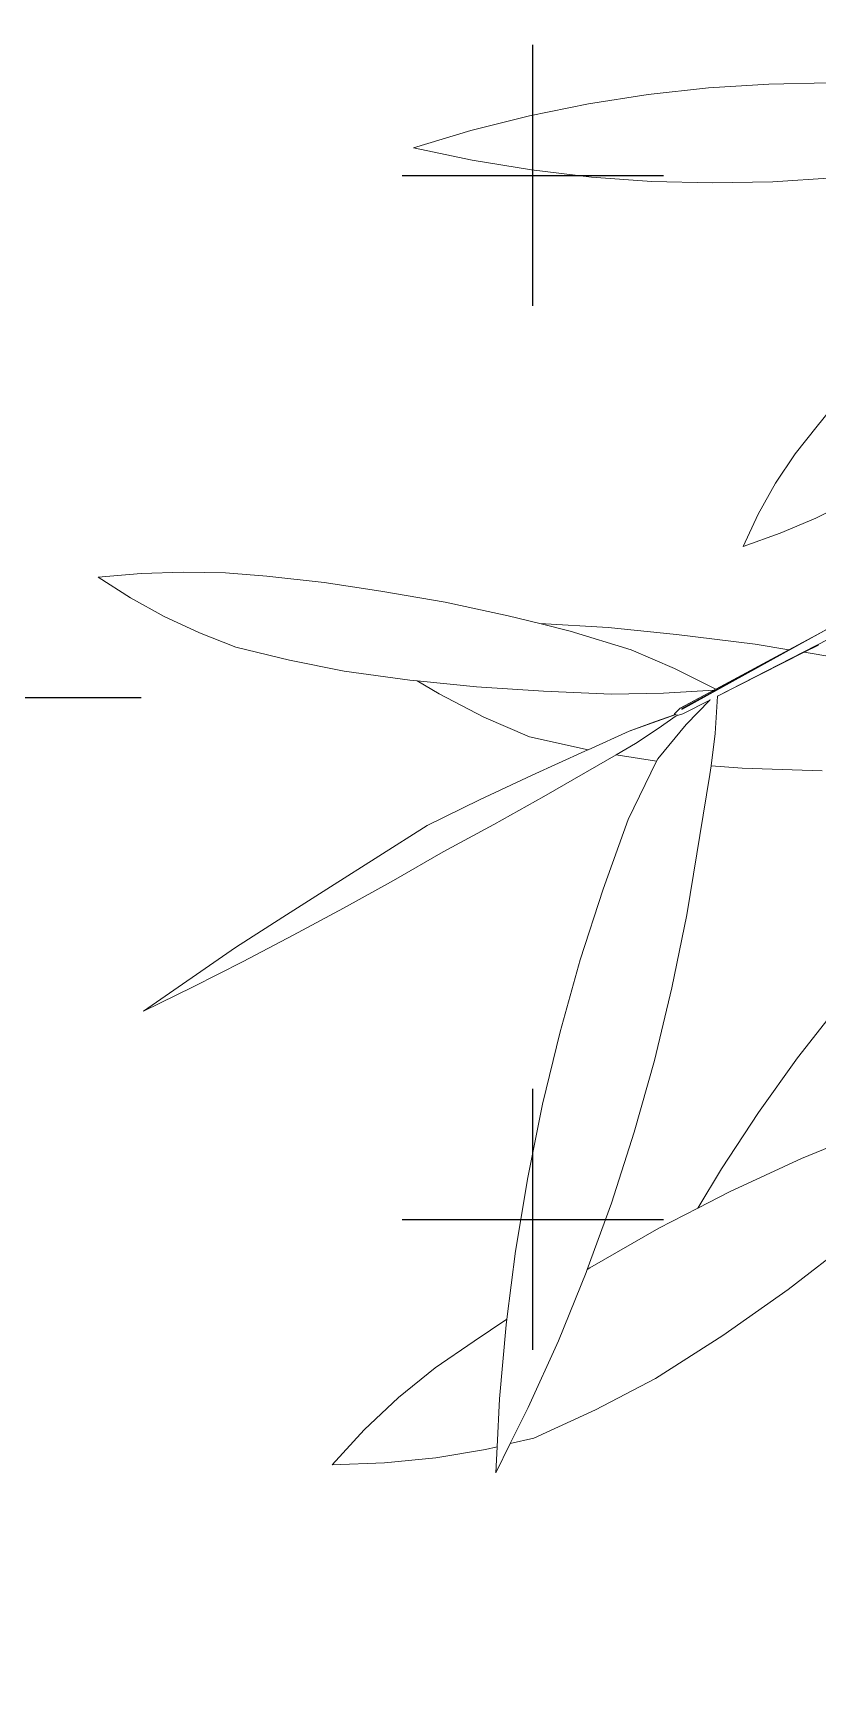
# Model space of a CAD drawing. Header units: millimetres. Extents: x 17 to 218440, y 21 to 53693.
# Drawn here: x 38529.4 to 38679.7, y 24709.8 to 25027.3 of the extents above; entities that cross this region are included whole.
import ezdxf

# ---------------------------------------------------------------- set-up
doc = ezdxf.new("R2010")
doc.units = ezdxf.units.MM
doc.header["$MEASUREMENT"] = 0
doc.layers.add('Edges', color=7, linetype='Continuous', lineweight=18)
doc.layers.add('tampak', color=7, linetype='Continuous')

# ---------------------------------------------------------------- blocks, each defined once
blk = doc.blocks.new('OUTDOOR')
at = {"layer": 'tampak', "transparency": 33554687}
h = blk.add_hatch(dxfattribs=at)
h.set_pattern_fill('CROSS', scale=400)
h.paths.add_polyline_path([(1833117.56, 62258.33), (1829017.56, 62258.33), (1829017.56, 55399.79), (1833117.56, 55399.79)])
blk = doc.blocks.new('BAMBOOPLAN')
at = {"layer": 'Edges'}
for p, q in [((-1.4264, -3.8788), (-1.2631, -3.8532)), ((-1.2631, -3.8532), (-1.0986, -3.8351)), ((-1.0986, -3.8351), (-0.9334, -3.8245)), ((-0.9334, -3.8245), (-0.7679, -3.8213)), ((-1.5882, -3.9116), (-1.4264, -3.8788)), ((-1.748, -3.9518), (-1.5882, -3.9116)), ((-1.9055, -3.9991), (-1.748, -3.9518)), ((-1.9055, -3.9991), (-1.7446, -4.0331)), ((-1.7446, -4.0331), (-1.582, -4.0598)), ((-1.582, -4.0598), (-1.4181, -4.079)), ((-1.4181, -4.079), (-1.2532, -4.0909)), ((-0.9223, -4.092), (-0.7571, -4.0814)), ((-1.2532, -4.0909), (-1.0878, -4.0952)), ((-1.0878, -4.0952), (-0.9223, -4.092)), ((-0.8008, -4.7609), (-0.7126, -4.6515)), ((-0.8607, -4.8369), (-0.8008, -4.7609)), ((-0.9145, -4.9173), (-0.8607, -4.8369)), ((-0.9621, -5.0018), (-0.9145, -4.9173)), ((-0.8047, -5.0129), (-0.7122, -4.9662)), ((-1.0034, -5.0902), (-0.9621, -5.0018)), ((-0.9018, -5.0543), (-0.8047, -5.0129)), ((-1.0733, -5.4997), (-0.2368, -5.071)), ((-1.0034, -5.0902), (-0.9018, -5.0543)), ((-2.7682, -5.174), (-2.6505, -5.164)), ((-2.6505, -5.164), (-2.5342, -5.1603)), ((-2.5342, -5.1603), (-2.4194, -5.1628)), ((-2.4194, -5.1628), (-2.3064, -5.1716)), ((-2.3064, -5.1716), (-2.1494, -5.1891)), ((-2.7682, -5.174), (-2.6796, -5.2307)), ((-2.1494, -5.1891), (-1.9947, -5.2126)), ((-1.9947, -5.2126), (-1.8188, -5.2432)), ((-2.6796, -5.2307), (-2.5872, -5.2818)), ((-1.8188, -5.2432), (-1.6461, -5.2798)), ((-2.5872, -5.2818), (-2.491, -5.327)), ((-1.6461, -5.2798), (-1.5597, -5.3015)), ((-1.5597, -5.3015), (-1.5595, -5.3015)), ((-1.5595, -5.3015), (-1.3724, -5.3117)), ((-1.5595, -5.3015), (-1.4769, -5.3224)), ((-0.7203, -5.2871), (-1.171, -5.5362)), ((-0.7203, -5.2871), (-0.8021, -5.332)), ((-2.491, -5.327), (-2.3914, -5.3664)), ((-1.4769, -5.3224), (-1.3101, -5.3732)), ((-1.3724, -5.3117), (-1.1859, -5.3315)), ((-1.1859, -5.3315), (-0.9701, -5.3576)), ((-0.8021, -5.332), (-1.1723, -5.5348)), ((-0.8781, -5.373), (-0.8021, -5.332)), ((-2.3914, -5.3664), (-2.2447, -5.4019)), ((-1.3101, -5.3732), (-1.1911, -5.4245)), ((-1.078, -5.481), (-0.8781, -5.373)), ((-1.0733, -5.4998), (-0.8363, -5.38)), ((-0.9701, -5.3576), (-0.8781, -5.373)), ((-0.8363, -5.38), (-0.7974, -5.3603)), ((-0.8363, -5.38), (-0.7557, -5.3935)), ((-2.2447, -5.4019), (-2.0947, -5.4313)), ((-2.0947, -5.4313), (-1.915, -5.456)), ((-1.1911, -5.4245), (-1.078, -5.481)), ((-1.915, -5.456), (-1.8948, -5.458)), ((-1.8948, -5.458), (-1.8351, -5.4941)), ((-1.8948, -5.458), (-1.7331, -5.4743)), ((-1.7331, -5.4743), (-1.5493, -5.4864)), ((-1.5493, -5.4864), (-1.3636, -5.4945)), ((-1.2209, -5.4921), (-1.083, -5.4837)), ((-1.0971, -5.4913), (-1.083, -5.4837)), ((-1.083, -5.4837), (-1.0804, -5.4823)), ((-1.078, -5.481), (-1.0777, -5.4811)), ((-1.8351, -5.4941), (-1.7125, -5.5576)), ((-1.3636, -5.4945), (-1.2209, -5.4921)), ((-1.1768, -5.5339), (-1.1915, -5.5487)), ((-1.1759, -5.5333), (-1.1768, -5.5339)), ((-1.1759, -5.5333), (-1.0971, -5.4913)), ((-1.1749, -5.5333), (-1.0971, -5.4913)), ((-1.1688, -5.5486), (-1.0948, -5.5107)), ((-1.1593, -5.5779), (-1.0948, -5.5107)), ((-1.0948, -5.5107), (-1.0936, -5.5094)), ((-1.0797, -5.6023), (-1.0733, -5.4998)), ((-1.0733, -5.4997), (-1.0732, -5.4988)), ((-1.0733, -5.4998), (-1.0733, -5.4997)), ((-1.7125, -5.5576), (-1.588, -5.6117)), ((-1.3151, -5.596), (-1.1873, -5.5503)), ((-1.3151, -5.596), (-1.2458, -5.57)), ((-1.2458, -5.57), (-1.1912, -5.5514)), ((-1.237, -5.6712), (-1.1593, -5.5779)), ((-1.2361, -5.589), (-1.1864, -5.5537)), ((-1.1916, -5.5491), (-1.1917, -5.5496)), ((-1.1917, -5.5496), (-1.1916, -5.5502)), ((-1.1915, -5.5487), (-1.1916, -5.5491)), ((-1.1916, -5.5502), (-1.1913, -5.551)), ((-1.1913, -5.551), (-1.1912, -5.5514)), ((-1.1912, -5.5514), (-1.1864, -5.5498)), ((-1.1688, -5.5486), (-1.1864, -5.5537)), ((-1.1864, -5.5537), (-1.1851, -5.5527)), ((-1.1841, -5.552), (-1.1834, -5.5515)), ((-1.1699, -5.5486), (-1.1698, -5.5486)), ((-1.588, -5.6117), (-1.4277, -5.6466)), ((-1.4277, -5.6466), (-1.3151, -5.596)), ((-1.2977, -5.63), (-1.2361, -5.589)), ((-1.0911, -5.6911), (-1.0797, -5.6023)), ((-1.5808, -5.7165), (-1.4369, -5.6508)), ((-1.5489, -5.7747), (-1.3504, -5.6604)), ((-1.4369, -5.6508), (-1.4277, -5.6466)), ((-1.3504, -5.6604), (-1.2977, -5.63)), ((-1.3504, -5.6604), (-1.2404, -5.6783)), ((-1.2404, -5.6783), (-1.237, -5.6712)), ((-1.7246, -5.7843), (-1.5808, -5.7165)), ((-1.3175, -5.8379), (-1.2404, -5.6783)), ((-1.1576, -6.0986), (-1.0942, -5.7149)), ((-1.0942, -5.7149), (-1.0911, -5.6911)), ((-1.0911, -5.6911), (-1.006, -5.6976)), ((-1.006, -5.6976), (-0.7875, -5.7043)), ((-1.8678, -5.8541), (-1.7246, -5.7843)), ((-1.6859, -5.8513), (-1.5489, -5.7747)), ((-1.8242, -5.9264), (-1.6859, -5.8513)), ((-1.3867, -6.0284), (-1.3175, -5.8379)), ((-2.0002, -5.9378), (-1.8678, -5.8541)), ((-2.1319, -6.0216), (-2.0002, -5.9378)), ((-1.9604, -6.0043), (-1.8242, -5.9264)), ((-2.2628, -6.1052), (-2.1319, -6.0216)), ((-2.0971, -6.0803), (-1.9604, -6.0043)), ((-1.449, -6.2221), (-1.3867, -6.0284)), ((-2.2342, -6.1543), (-2.0971, -6.0803)), ((-2.3925, -6.1885), (-2.2628, -6.1052)), ((-1.1983, -6.2989), (-1.1576, -6.0986)), ((-2.3712, -6.2261), (-2.2342, -6.1543)), ((-2.3925, -6.1885), (-2.6436, -6.3622)), ((-2.5078, -6.2954), (-2.3712, -6.2261)), ((-1.5042, -6.4185), (-1.449, -6.2221)), ((-2.6436, -6.3622), (-2.5078, -6.2954)), ((-1.2462, -6.4975), (-1.1983, -6.2989)), ((-0.8543, -6.4903), (-0.741, -6.3449)), ((-1.5521, -6.6171), (-1.5042, -6.4185)), ((-1.3014, -6.6939), (-1.2462, -6.4975)), ((-0.9617, -6.6401), (-0.8543, -6.4903)), ((-1.5928, -6.8174), (-1.5521, -6.6171)), ((-1.0627, -6.7938), (-0.9617, -6.6401)), ((-1.3637, -6.8876), (-1.3014, -6.6939)), ((-0.844, -6.766), (-0.7034, -6.7081)), ((-1.1274, -6.9016), (-1.0627, -6.7938)), ((-1.0411, -6.857), (-0.844, -6.766)), ((-1.6259, -7.019), (-1.5928, -6.8174)), ((-1.4298, -7.0697), (-1.3637, -6.8876)), ((-1.1274, -6.9016), (-1.0411, -6.857)), ((-1.2341, -6.9568), (-1.1274, -6.9016)), ((-1.4225, -7.0654), (-1.2341, -6.9568)), ((-1.6496, -7.2055), (-1.6259, -7.019)), ((-0.8801, -7.1247), (-0.7074, -6.9911)), ((-1.5088, -7.265), (-1.4329, -7.0781)), ((-1.4329, -7.0781), (-1.4298, -7.0697)), ((-1.4298, -7.0697), (-1.4225, -7.0654)), ((-1.059, -7.2504), (-0.8801, -7.1247)), ((-1.7394, -7.2656), (-1.6496, -7.2055)), ((-1.6516, -7.2212), (-1.6496, -7.2055)), ((-1.6697, -7.4237), (-1.6516, -7.2212)), ((-1.2434, -7.3679), (-1.059, -7.2504)), ((-1.8458, -7.3386), (-1.7394, -7.2656)), ((-1.5913, -7.4477), (-1.5088, -7.265)), ((-1.9462, -7.4196), (-1.8458, -7.3386)), ((-1.4075, -7.4537), (-1.2434, -7.3679)), ((-2.0404, -7.5082), (-1.9462, -7.4196)), ((-1.6765, -7.5546), (-1.6697, -7.4237)), ((-1.6404, -7.546), (-1.5913, -7.4477)), ((-1.5761, -7.5308), (-1.4075, -7.4537)), ((-2.1281, -7.6042), (-2.0404, -7.5082)), ((-1.6404, -7.546), (-1.5761, -7.5308)), ((-1.8444, -7.5849), (-1.7082, -7.5621)), ((-1.7082, -7.5621), (-1.6765, -7.5546)), ((-1.6802, -7.6258), (-1.6404, -7.546)), ((-1.6802, -7.6258), (-1.6765, -7.5546)), ((-2.1281, -7.6042), (-1.9845, -7.5989)), ((-1.9845, -7.5989), (-1.8444, -7.5849))]:
    blk.add_line(p, q, dxfattribs=at)

msp = doc.modelspace()

# ---------------------------------------------------------------- block references
at = {"xscale": 69.97983938875464, "yscale": 69.97983938875464, "zscale": 69.97983938875464}
msp.add_blockref('BAMBOOPLAN', (38735.58, 25285.23), dxfattribs=at)
msp.add_blockref('OUTDOOR', (-1792009.85, -36960.8))

doc.saveas('drawing.dxf')
